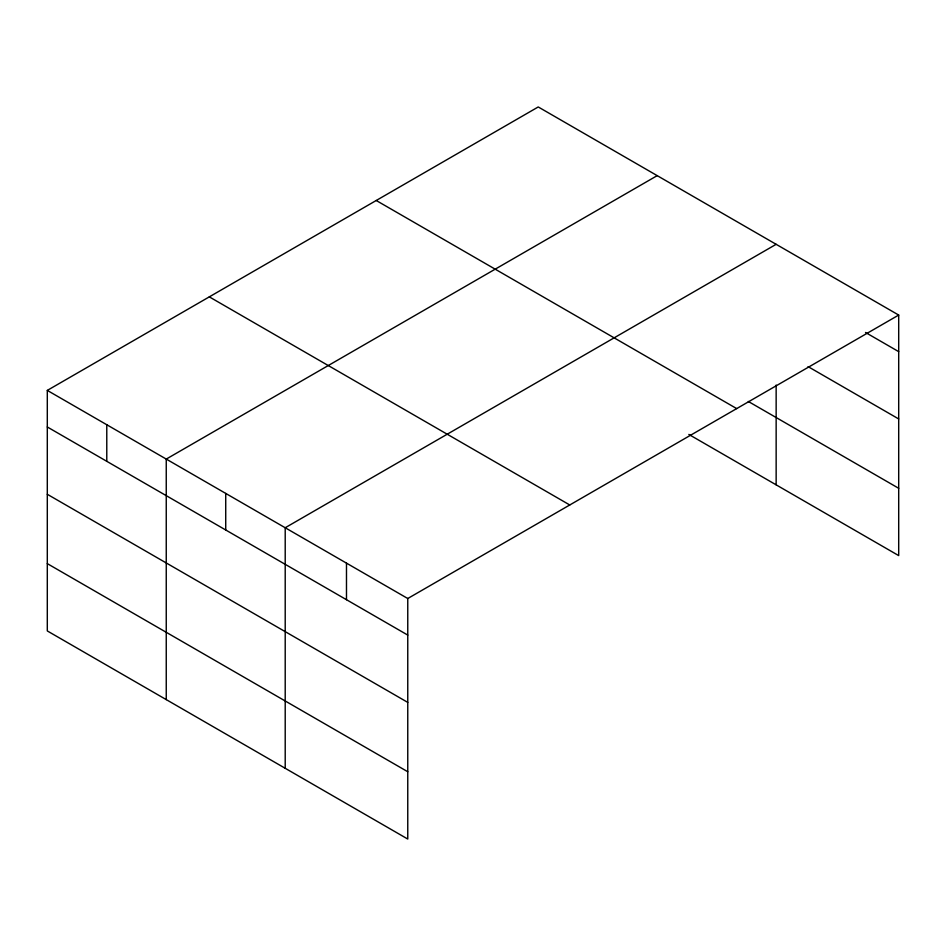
<?xml version="1.0" encoding="UTF-8"?>
<svg xmlns="http://www.w3.org/2000/svg" width="946" height="946" viewBox="0 0 946 946"><rect width="100%" height="100%" fill="white"/><g stroke="black" fill="none" stroke-linecap="round" stroke-linejoin="round"><path stroke-width="1.42" d="M47.3 390.402L407.761 598.511L407.761 839.043L47.3 630.935L47.3 390.402L538.239 106.957L898.7 315.065L898.7 555.598L688.83 434.427M657.198 175.637L166.248 459.082L166.248 699.602M776.146 244.316L285.207 527.75L285.207 768.282M407.761 598.511L898.7 315.065M865.507 332.472L898.7 351.64M808.061 366.61L898.7 418.948M748.31 401.459L898.7 488.29M376.236 200.493L736.686 408.601M209.314 296.867L569.764 504.975M47.3 426.977L407.761 635.085M47.3 494.285L407.761 702.393M47.3 563.627L407.761 771.735M776.146 385.069L776.146 484.837M346.484 563.13L346.484 599.705M225.727 493.422L225.727 529.985M106.78 424.742L106.78 461.317"/></g></svg>
